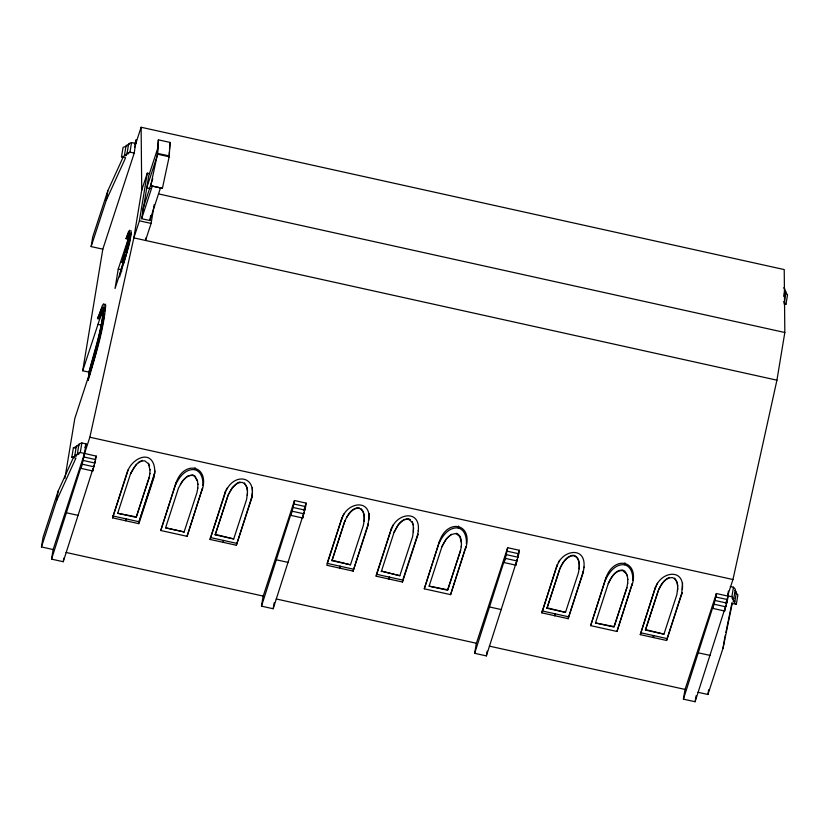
<?xml version="1.0" encoding="UTF-8"?>
<svg xmlns="http://www.w3.org/2000/svg" width="829" height="829" viewBox="0 0 829 829"><rect width="100%" height="100%" fill="white"/><g stroke="black" fill="none" stroke-linecap="round" stroke-linejoin="round"><path stroke-width="1.24" d="M149.831 473.856L150.049 469.463M197.727 488.416L197.944 484.012M247.322 495.431C247.705 490.809 247.467 484.198 242.265 482.405C234.959 482.074 230.7 489.763 228.037 495.514L215.188 534.85L233.705 538.954L246.565 499.607L247.467 492.996M364.086 521.265C364.47 516.654 364.232 510.042 359.03 508.239C353.299 507.721 349.372 513.099 346.709 517.42M413.433 532.187L413.174 524.363L412.106 521.596M413.661 527.793L412.687 536.373L399.827 575.709L381.381 571.14L399.827 575.709M461.245 546.726C461.743 542 461.639 535.099 456.271 533.223M579.108 568.849C579.492 564.228 579.253 557.616 574.041 555.824C566.746 555.492 562.487 563.181 559.824 568.932L546.974 608.268L565.492 612.372L578.352 573.036C579.554 567.274 580.849 558.135 574.124 555.347L571.751 555.357M627.626 583.543L627.843 579.15M677.552 590.631C677.946 586.02 677.697 579.409 672.495 577.606C665.2 577.274 660.941 584.973 658.278 590.714L645.418 630.061L663.946 634.154L676.806 594.818L677.697 588.196M169.375 151.842L169.085 156.754L157.396 154.163L158.38 139.842L170.069 142.433L169.178 156.66L162.411 188.318L150.712 185.727L157.479 154.07L158.38 139.842M169.51 149.375L170.069 142.433M131.169 232.959L126.516 253.508M104.537 314.274L100.765 333.413M202.121 490.281C209.996 465.37 184.266 459.649 176.121 482.561L160.764 530.508L187.064 536.322L202.431 488.374L187.064 536.322M251.394 499.213C257.902 474.613 232.193 472.178 225.084 493.39L210.038 539.43L236.348 545.254L251.394 499.213L252.441 492.385M368.159 525.047L368.48 523.14L353.113 571.088L368.159 525.047L369.102 513.576M417.515 535.969L417.826 534.063L402.78 580.103L376.47 574.279L376.159 576.196L402.469 582.01L417.515 535.969L418.376 530.373M465.639 548.601C473.525 523.679 447.784 517.97 439.65 540.871L424.282 588.818L450.593 594.642L465.95 546.694L450.593 594.642M583.181 572.632L583.492 570.725L568.134 618.672L583.181 572.632L584.051 567.036M632.009 585.419C639.895 560.497 614.165 554.777 606.02 577.689L590.652 625.636L616.963 631.46L632.33 583.512L616.963 631.46M640.278 634.641L655.635 586.683L640.278 634.641L666.578 640.454L681.635 594.414L682.578 582.942M53.139 549.534L41.45 546.943L43.025 537.41L58.154 491.12L73.833 456.634M134.692 144.298L136.194 139.686L134.225 153.096L102.817 249.166L91.128 246.586L92.703 237.042L107.832 190.763L122.993 157.427M41.45 546.943L56.579 500.654L58.154 491.12M91.128 246.586L106.257 200.297L107.832 190.763M92.931 468.872L63.232 561.72L51.543 559.129L53.118 549.596L89.853 437.225L133.842 237.871L141.728 190.193L147.303 173.137L149.635 173.655M64.921 478.292L74.817 418.458L89.584 373.268M89.428 372.262L82.703 370.77L102.817 249.166M56.579 500.654L75.916 458.126L71.822 457.225L73.408 447.681L77.056 446.572M106.257 200.297L125.593 157.769L121.5 156.857L123.086 147.324L126.733 146.215M71.822 457.225L76.703 455.743L74.838 455.328L76.423 445.795L79.594 444.707M121.5 156.857L126.381 155.375L124.516 154.971L126.101 145.427L129.272 144.35M105.117 304.098L105.718 305.165C103.687 328.564 96.744 351.309 90.154 373.765L88.693 373.444C93.978 351.62 102.081 330.015 103.47 307.455L102.599 307.393L100.962 310.295L97.76 318.605L99.221 318.927L104.06 307.714M97.76 318.605L102.361 305.528L103.656 303.777L104.257 304.844C102.226 328.243 95.283 350.978 88.693 373.444M89.231 373.423L88.081 380.407L90.04 374.418M90.154 373.765L90.537 371.444L89.076 371.123M99.221 318.927L101.905 310.305M77.418 453.525L79.004 443.981L81.864 442.976L86.123 443.919L83.128 460.447L94.827 463.038L96.216 456.105L80.289 452.51L77.418 453.525L79.076 453.888L74.838 455.328M124.516 154.971L128.754 153.531L127.096 153.158L128.682 143.624L131.542 142.609L135.801 143.552M80.289 452.51L81.864 442.976M127.096 153.158L129.966 152.153L131.542 142.609M63.232 561.72L63.833 558.145M81.076 468.395L82.403 462.665L82.154 464.178L93.853 466.768L94.102 465.256L92.765 470.976L81.076 468.395L81.625 465.059L51.543 559.129M83.128 460.447L83.356 459.1L82.154 464.178M128.827 237.187L118.246 269.073L115.034 288.533L123.573 262.399M119.677 276.959L120.879 269.653L123.21 262.534M131.034 230.607C131.448 240.742 126.547 252.565 123.873 262.928L122.112 262.534L122.277 261.529L127.345 243.27L129.283 231.581L126.06 238.669L127.821 239.063L129.552 234.389M126.06 238.669L128.526 231.571L129.687 230.234L127.656 242.555L122.112 262.534M120.381 274.534L123.801 262.244M123.873 262.928L124.568 260.223M127.821 239.063L127.946 238.286M92.765 470.976L93.138 468.758M94.827 463.038L95.045 461.691L93.853 466.768M727.561 596.01L732.95 579.523L776.928 380.179L133.842 237.871L139.417 220.825L147.303 173.137M143.51 206.152L142.671 211.208L143.106 209.882M160.577 187.623L149.831 220.514L141.645 218.701L148.743 175.789L157.904 147.769M145.945 237.954L145.531 240.462L151.106 223.415L154.215 204.587M149.831 220.514L150.66 215.478M154.961 470.81A57.253 33.968 9.4 0 1 154.619 473.09L153.904 477.639L138.857 523.679L112.547 517.856L127.915 469.908M117.697 513.286L136.298 516.902L149.158 477.566L136.225 517.379L117.697 513.286L130.63 473.463L136.474 464.24M130.63 473.463L130.557 473.939C133.21 468.188 137.479 460.499 144.774 460.831L148.422 463.743L149.966 469.939M125.707 520.767L126.018 518.861M154.619 473.09L138.422 523.586L154.298 474.996A57.253 33.968 9.4 0 0 153.603 463.971C147.987 449.318 130.194 461.079 127.604 471.815L112.547 517.856M165.593 527.835L184.111 531.938L165.593 527.835L178.525 488.012L182.691 480.644L186.939 476.571M160.764 530.508L176.121 482.561M202.846 485.359C203.26 479.286 201.416 471.463 194.763 469.639L195.074 467.722M210.038 539.43L225.405 491.483L225.084 493.39M215.188 534.85L228.12 495.037L232.286 487.659L237.405 482.944M223.188 542.342L223.509 540.435M233.705 538.954L215.26 534.373M236.348 545.254L251.705 497.307M261.487 606.154L291.57 512.073L291.02 515.41L302.709 518.001L303.259 514.664L273.176 608.735L261.487 606.154L263.062 596.611L294.471 500.529L306.16 503.12L305.59 506.592L304.771 510.053L293.072 507.472L293.3 506.125L292.098 511.203L303.787 513.783L304.989 508.705L304.771 510.053M273.176 608.735L274.171 602.776M292.098 511.203L292.347 509.69L291.02 515.41M293.072 507.472L294.471 500.529M303.787 513.783L304.046 512.27L302.709 518.001M331.952 560.694L344.885 520.871L331.952 560.694L350.47 564.787L363.33 525.451C364.449 519.99 365.454 513.13 361.143 508.747M353.268 571.129L326.802 565.274L342.17 517.327L327.123 563.357L353.423 569.181M339.579 568.093L339.9 566.186M339.952 568.176L340.273 566.269M350.47 564.787L332.025 560.217M376.159 576.196L391.526 528.239L393.298 524.819M402.656 520.353L398.407 524.425L394.158 532.27C396.822 526.529 401.081 518.83 408.376 519.161L412.023 522.073L413.101 524.84M388.936 579.015L389.247 577.108M389.309 579.098L389.63 577.191M402.469 582.01L402.78 580.103M429.111 586.144L447.712 589.771L460.572 550.425L447.639 590.248L429.111 586.144L442.054 546.332L446.22 538.954L451.339 534.239M424.282 588.818L439.65 540.871M442.054 546.332L441.971 546.808C444.634 541.057 448.893 533.368 456.188 533.7L459.836 536.612L461.39 542.808M466.375 543.679C466.779 537.606 464.945 529.772 458.282 527.949L458.603 526.042M474.665 653.314L504.747 559.233L504.198 562.57L515.887 565.16L516.446 561.824L486.364 655.894L474.665 653.314L476.25 643.77L507.649 547.7L519.337 550.28L518.767 553.751L517.949 557.223L506.25 554.632L506.478 553.285L505.275 558.363L516.975 560.943L518.166 555.865L517.949 557.223M486.364 655.894L487.151 651.128M505.275 558.363L505.524 556.85L504.198 562.57M506.25 554.632L507.649 547.7M516.975 560.943L517.223 559.43L515.887 565.16M541.824 612.849L557.192 564.901L541.824 612.849L568.342 618.714M546.974 608.268L559.907 568.456C562.238 563.368 565.378 557.741 570.901 555.689M554.601 615.678L554.922 613.771M554.974 615.76L555.295 613.854M565.492 612.372L547.047 607.792M595.491 622.962L614.092 626.589L626.869 587.72L614.009 627.066L595.491 622.962L608.424 583.15C611.087 577.399 615.346 569.71 622.641 570.041L624.683 571.026L627.004 574.787M590.652 625.636L606.02 577.689M608.424 583.15L608.341 583.626C611.004 577.875 615.263 570.186 622.558 570.518L626.206 573.43L627.284 576.186M632.745 580.487C633.159 574.424 631.315 566.59 624.662 564.767L624.973 562.86M645.418 630.061L658.278 590.714M653.055 637.46L653.366 635.553M653.428 637.542L653.739 635.636M663.946 634.154L645.501 629.584M666.578 640.454L681.946 592.507L681.635 594.414M683.407 699.148L713.489 605.077L712.94 608.413L724.629 611.004L725.188 607.667L695.106 701.738L683.407 699.148L684.992 689.614L716.391 593.533L728.09 596.124L727.51 599.595L726.691 603.056L715.002 600.476L715.22 599.129L714.018 604.206L725.717 606.787L726.909 601.709L726.691 603.056M695.106 701.738L696.091 695.78M714.018 604.206L714.277 602.683L712.94 608.413M715.002 600.476L716.391 593.533M697.987 692.288L707.904 694.484L708.702 689.718M725.717 606.787L725.966 605.274L724.629 611.004M728.411 591.056L727.624 595.823L731.872 596.766L733.738 598.818L735.313 589.284L733.458 587.222L730.266 586.517M707.904 694.484L723.033 648.205L724.619 638.662M731.872 596.766L733.458 587.222M783.778 296.336L784.959 289.186L783.716 287.818M735.416 592.32L737.903 594.797L736.328 604.331L733.012 601.035L734.867 601.45L736.453 591.916L735.054 590.414M784.514 301.352L786.089 291.818L784.7 290.316M783.923 303.777L785.975 304.233L787.55 294.699L785.063 292.222M776.928 380.179L784.825 332.502L784.224 269.57L141.127 127.262L134.609 147.199M149.085 478.043L149.914 473.38M197.799 487.939L196.97 492.592L184.111 531.938M460.499 550.902L461.328 546.249M626.869 587.72L627.698 583.067M129.832 239.695L130.226 237.643M724.867 637.418L725.385 634.931M725.893 632.444L732.028 602.6M723.033 648.205L732.235 603.429L736.328 604.331M129.604 240.679L128.039 247.063M100.485 334.657L95.024 356.024M157.396 154.163L157.593 153.375L169.292 155.956L169.085 156.754M95.801 352.19L97.718 344.926M126.412 253.073L127.749 248.203M94.174 358.087L95.169 354.615M94.724 357.164L90.869 370.366M126.049 254.285L123.925 261.27M124.899 259.114L126.205 254.638M89.988 372.045L91.801 366.2M82.703 370.77L100.143 317.808L103.304 311.207L103.967 311.621M157.893 153.748L146.743 187.851L150.256 188.629M143.614 206.804L152.764 178.795M141.645 218.701L152.391 185.82M84.931 447.567L86.123 443.919M95.034 459.722L96.216 456.105M303.766 510.446L306.16 503.12M376.874 573.077L391.526 528.239M381.299 571.616L394.241 531.793M517.742 555.161L519.337 550.28M725.676 603.491L728.09 596.124M344.802 521.348C347.278 515.379 351.662 507.462 359.102 507.762M658.827 589.264C661.055 584.497 664.195 579.388 669.355 577.471M175.81 484.468C179.147 477.079 185.696 468.551 194.763 469.639M225.996 490.343L227.177 488.063M342.76 516.177L343.942 513.897M341.849 519.234C346.045 502.384 371.506 497.669 368.895 520.125M391.205 530.156C395.392 513.306 420.863 508.591 418.251 531.047M439.329 542.777C442.665 535.389 449.225 526.871 458.282 527.949M558.373 562.622L559.554 560.342M556.87 566.808C561.067 549.969 586.528 545.254 583.917 567.71M605.709 579.595C609.046 572.207 615.595 563.689 624.662 564.767M656.226 585.543L657.407 583.264M655.324 588.6C659.511 571.751 684.972 567.036 682.36 589.492M180.349 484.571C183.012 480.24 186.939 474.862 192.67 475.38L194.711 476.374L197.385 481.058M150.712 185.727L162.411 188.318M138.184 462.665L139.925 461.37M140.775 461.038L142.484 460.364M187.81 475.919L192.742 474.903L194.784 475.898L197.457 480.582L197.862 484.488M238.265 482.602L239.964 481.939M403.526 519.7L408.459 518.685L410.5 519.669M129.966 152.153L134.225 153.096M158.474 193.893L784.825 332.502M139.417 220.825L151.106 223.415M118.246 269.073L120.879 269.653M120.982 270.845L121.863 271.042M98.05 316.833L99.511 317.155M97.874 324.367L101.231 325.103M89.853 437.225L732.95 579.523M73.408 447.681L75.449 448.137M733.738 598.818L732.09 598.455L734.867 601.45M83.947 456.986L95.646 459.577M715.821 597.004L727.51 599.595M293.891 504.001L305.59 506.592M507.079 551.171L518.767 553.751M112.868 515.949L138.733 521.679M210.348 537.524L236.659 543.347M542.135 610.942L568.445 616.766M640.589 632.724L666.899 638.548M66.672 512.84L78.361 515.431M698.536 652.869L710.235 655.449M276.617 559.865L288.305 562.445M489.794 607.025L501.493 609.616M66.082 552.456L263.239 596.092M276.192 598.952L476.416 643.263M489.369 646.133L685.055 689.427M783.488 301.766L785.975 304.233M674.619 578.114L676.93 581.885M244.379 482.913L247.052 487.597L247.539 491.037M148.495 463.266L149.572 466.022M130.526 233.913L130.661 234.659M677.293 582.808L677.77 586.238M627.356 575.709L627.76 579.626M252.337 487.732L252.42 491.224M104.931 307.787L104.993 310.802M141.127 127.262L141.728 190.193"/></g></svg>
